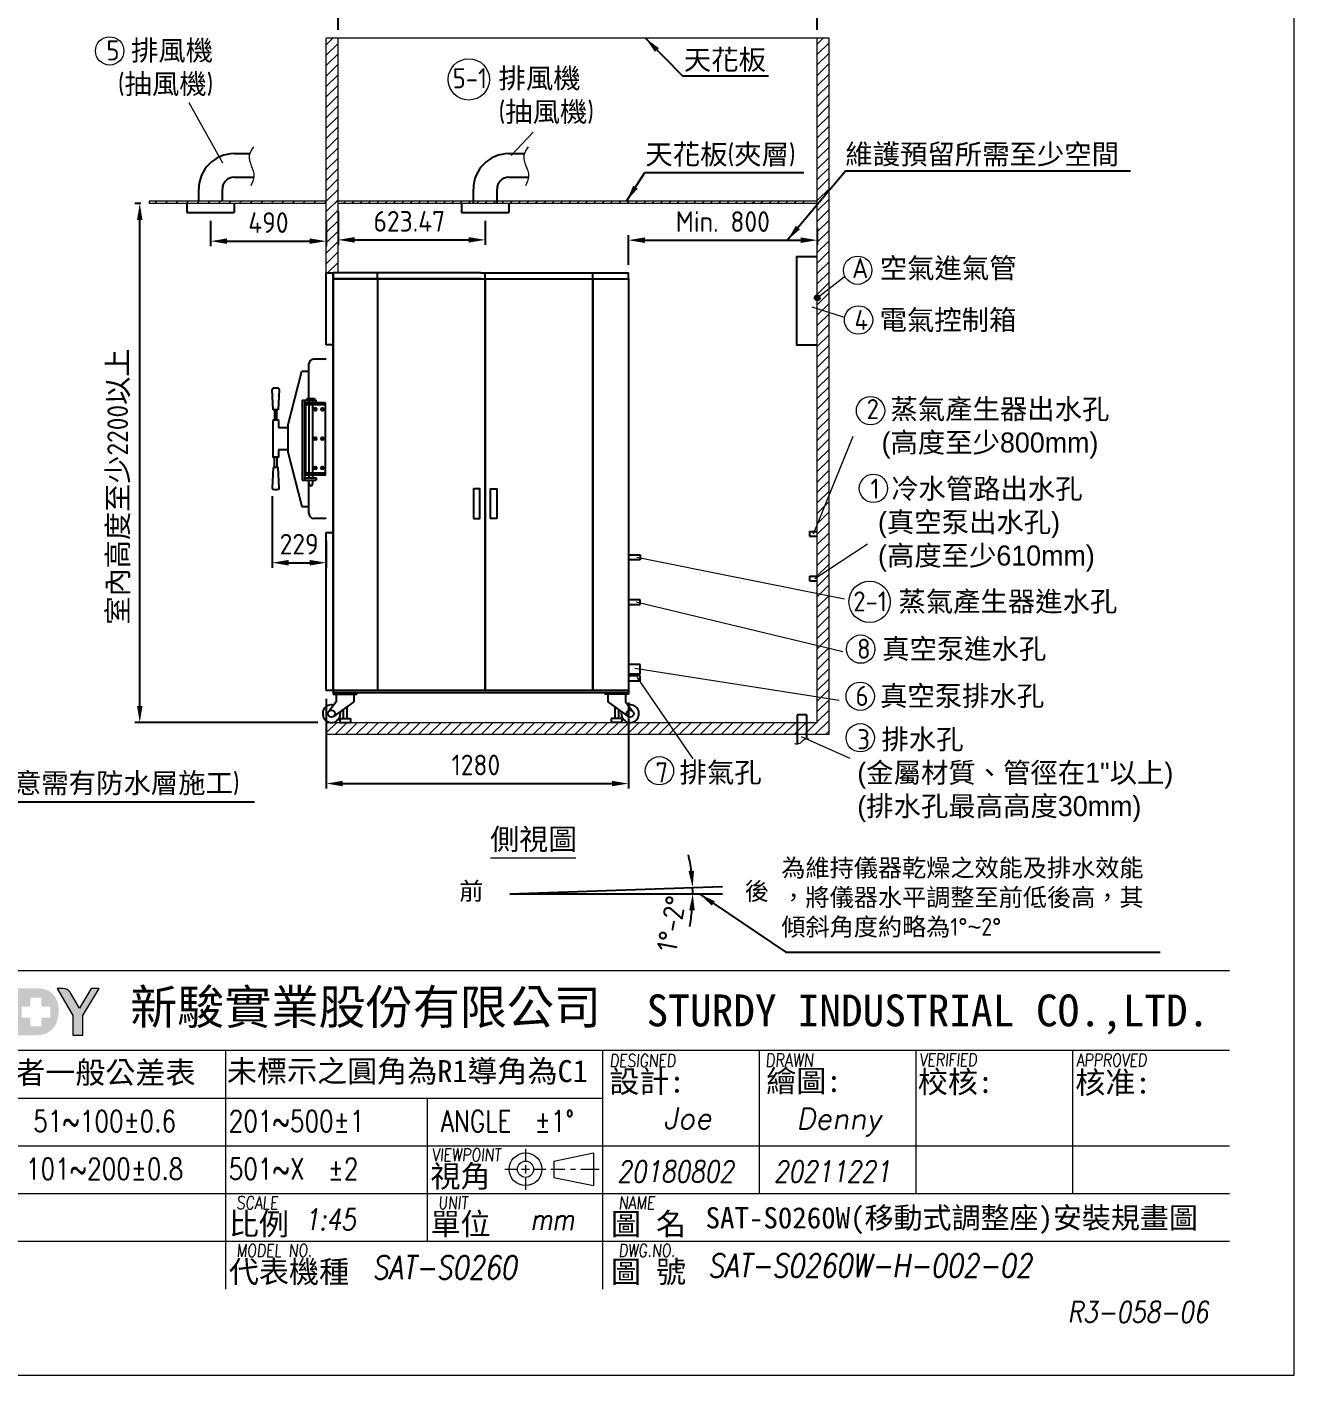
# Model space of a CAD drawing. Header units: millimetres. Extents: x -215875 to 13185, y -2277 to 9270.
# Drawn here: x 7818 to 13185, y 0 to 5713 of the extents above; entities that cross this region are included whole.
import ezdxf

# ---------------------------------------------------------------- set-up
doc = ezdxf.new("R2010")
doc.units = ezdxf.units.MM
doc.header["$MEASUREMENT"] = 0
doc.linetypes.add('HIDDEN', pattern=[9.525, 6.35, -3.175])
doc.layers.get('0').update_dxf_attribs({"lineweight": 25})
for name, color, linetype, lineweight in [('D', 3, 'Continuous', 13), ('F', 7, 'Continuous', 15), ('H', 2, 'HIDDEN', 15), ('S', 4, 'Continuous', 15), ('T', 4, 'Continuous', 15)]:
    doc.layers.add(name, color=color, linetype=linetype, lineweight=lineweight)
doc.styles.get("Standard").update_dxf_attribs({"font": 'KAIU.TTF'})
doc.styles.add('STU25', font='isocp2.shx')
doc.styles.add('Text', font='romans.shx', dxfattribs={"width": 0.8, "oblique": 10})
doc.dimstyles.new('STU25', dxfattribs={"dimscale": 35, "dimtxt": 2.5, "dimasz": 2, "dimexe": 0.6, "dimexo": 1, "dimgap": 1, "dimtad": 1, "dimdsep": 46, "dimtxsty": 'STU25', "dimcen": 2, "dimazin": 2, "dimtfac": 1, "dimtmove": 0, "dimatfit": 3, "dimfxl": 0, "dimtolj": 1, "dimtzin": 0, "dimarcsym": 0})
doc.dimstyles.new('STU25$7', dxfattribs={"dimscale": 35, "dimtxt": 2.5, "dimasz": 2, "dimexe": 1.25, "dimexo": 0.625, "dimgap": 1, "dimtad": 0, "dimdec": 4, "dimdsep": 46, "dimtxsty": 'STU25', "dimcen": 2.5, "dimazin": 2, "dimtfac": 1, "dimtdec": 4, "dimtmove": 0, "dimatfit": 3, "dimfxl": 0, "dimtolj": 1, "dimtzin": 0, "dimarcsym": 0})
pattern_1 = [(45, (201783.01, 3130.027), (-22.097087, 22.097087), [])]

# ---------------------------------------------------------------- blocks, each defined once
blk = doc.blocks.new('*D1')
at = {"layer": 'D', "color": 0, "lineweight": -2}
for start, end in [(7.1806, 12.3613), (0, 2), (349.6387, 354.8194)]:
    blk.add_arc((9863.4, 2039.6), 774.4, start, end, dxfattribs=at)
at = {"layer": 'D', "color": 0}
for points in [[(10620.2, 2135.5), (10643.4, 2137.4), (10637.4, 2066.7)], [(10646.3, 1969.2), (10623, 1970.2), (10637.9, 2039.6)]]:
    blk.add_solid(points, dxfattribs=at)
at = {"layer": 'Defpoints', "color": 0}
for p in [(10637.6, 2057.7), (10763.9, 2071.1), (9863.4, 2039.6), (9863.4, 2039.6), (10764.4, 2039.6)]:
    blk.add_point(p, dxfattribs=at)
at = {"layer": 'D', "color": 0, "insert": (10547.5, 1913.2), "char_height": 87.5, "attachment_point": 5, "rotation": 79.526, "style": 'STU25'}
blk.add_mtext('1%%D-2%%D', dxfattribs=at)
blk = doc.blocks.new('*D2')
at = {"layer": 'D', "color": 0, "lineweight": -2}
for p, q in [((9135.2, 4930.7), (9135.2, 4790.1)), ((9758.7, 4891.6), (9758.7, 4790.1)), ((9205.2, 4811.1), (9688.7, 4811.1))]:
    blk.add_line(p, q, dxfattribs=at)
at = {"layer": 'D', "color": 0}
for points in [[(9205.2, 4822.7), (9205.2, 4799.4), (9135.2, 4811.1)], [(9688.7, 4799.4), (9688.7, 4822.7), (9758.7, 4811.1)]]:
    blk.add_solid(points, dxfattribs=at)
at = {"layer": 'Defpoints', "color": 0}
for p in [(9135.2, 4965.7), (9758.7, 4926.6), (9758.7, 4811.1)]:
    blk.add_point(p, dxfattribs=at)
at = {"layer": 'D', "color": 0, "insert": (9437.2, 4889.8), "char_height": 87.5, "attachment_point": 5, "style": 'STU25'}
blk.add_mtext('\\A1;623.47', dxfattribs=at)
blk = doc.blocks.new('*D4')
at = {"layer": 'D', "color": 0, "lineweight": -2}
for p, q in [((8300.2, 4965.7), (8274.3, 4965.7)), ((8295.3, 2835.7), (8295.3, 4895.7)), ((9050.2, 2765.7), (8274.3, 2765.7))]:
    blk.add_line(p, q, dxfattribs=at)
at = {"layer": 'D', "color": 0}
for points in [[(8307, 4895.7), (8283.7, 4895.7), (8295.3, 4965.7)], [(8283.7, 2835.7), (8307, 2835.7), (8295.3, 2765.7)]]:
    blk.add_solid(points, dxfattribs=at)
at = {"layer": 'Defpoints', "color": 0}
for p in [(8295.3, 4965.7), (8335.2, 4965.7), (9085.2, 2765.7)]:
    blk.add_point(p, dxfattribs=at)
at = {"layer": 'D', "color": 0, "insert": (8206.9, 3765.7), "char_height": 87.5, "attachment_point": 5, "rotation": 90, "style": 'STU25'}
blk.add_mtext('\\A1;{\\f標楷體|b0|i0|c136|p65;室內高度至少}2200{\\f標楷體|b0|i0|c136|p65;以上}', dxfattribs=at)
blk = doc.blocks.new('*D7')
at = {"layer": 'D', "color": 0, "lineweight": -2}
for p, q in [((11165.2, 4862.1), (11165.2, 4788.8)), ((10365.2, 4705.7), (10365.2, 4830.8)), ((10435.2, 4809.8), (11095.2, 4809.8))]:
    blk.add_line(p, q, dxfattribs=at)
at = {"layer": 'D', "color": 0}
for points in [[(10435.2, 4821.5), (10435.2, 4798.2), (10365.2, 4809.8)], [(11095.2, 4798.2), (11095.2, 4821.5), (11165.2, 4809.8)]]:
    blk.add_solid(points, dxfattribs=at)
at = {"layer": 'Defpoints', "color": 0}
for p in [(11165.2, 4897.1), (11165.2, 4809.8), (10365.2, 4670.7)]:
    blk.add_point(p, dxfattribs=at)
at = {"layer": 'D', "color": 0, "insert": (10765.2, 4888.6), "char_height": 87.5, "attachment_point": 5, "style": 'STU25'}
blk.add_mtext('\\A1;{\\Fisocp2.shx;Min. 800}', dxfattribs=at)
blk = doc.blocks.new('*D8')
at = {"layer": 'D', "color": 0, "lineweight": -2}
for p, q in [((9135.2, 5700.7), (9135.2, 5911.3)), ((9205.2, 5890.3), (11095.2, 5890.3)), ((11165.2, 5700.7), (11165.2, 5911.3))]:
    blk.add_line(p, q, dxfattribs=at)
at = {"layer": 'D', "color": 0}
for points in [[(9205.2, 5902), (9205.2, 5878.6), (9135.2, 5890.3)], [(11095.2, 5878.6), (11095.2, 5902), (11165.2, 5890.3)]]:
    blk.add_solid(points, dxfattribs=at)
at = {"layer": 'Defpoints', "color": 0}
for p in [(11165.2, 5890.3), (9135.2, 5665.7), (11165.2, 5665.7)]:
    blk.add_point(p, dxfattribs=at)
at = {"layer": 'D', "color": 0, "insert": (10240.7, 5980.4), "char_height": 87.5, "attachment_point": 5, "style": 'STU25'}
blk.add_mtext('\\A1;2030({\\f標楷體|b0|i0|c136|p65;滅菌區})', dxfattribs=at)
blk = doc.blocks.new('*D11')
at = {"layer": 'D', "color": 0, "lineweight": -2}
for p, q in [((9085.2, 2865.7), (9085.2, 2485.8)), ((10365.2, 2850.2), (10365.2, 2485.8)), ((9155.2, 2506.8), (10295.2, 2506.8))]:
    blk.add_line(p, q, dxfattribs=at)
at = {"layer": 'D', "color": 0}
for points in [[(9155.2, 2518.5), (9155.2, 2495.2), (9085.2, 2506.8)], [(10295.2, 2495.2), (10295.2, 2518.5), (10365.2, 2506.8)]]:
    blk.add_solid(points, dxfattribs=at)
at = {"layer": 'Defpoints', "color": 0}
for p in [(9085.2, 2900.7), (10365.2, 2885.2), (10365.2, 2506.8)]:
    blk.add_point(p, dxfattribs=at)
at = {"layer": 'D', "color": 0, "insert": (9719.1, 2585.6), "char_height": 87.5, "attachment_point": 5, "style": 'STU25'}
blk.add_mtext('\\A1;1280', dxfattribs=at)
blk = doc.blocks.new('*D14')
at = {"layer": 'D', "color": 0, "lineweight": -2}
for p, q in [((8595.2, 4891.6), (8595.2, 4784.6)), ((9085.2, 4891.6), (9085.2, 4784.6)), ((8665.2, 4805.6), (9015.2, 4805.6))]:
    blk.add_line(p, q, dxfattribs=at)
at = {"layer": 'D', "color": 0}
for points in [[(8665.2, 4817.3), (8665.2, 4794), (8595.2, 4805.6)], [(9015.2, 4794), (9015.2, 4817.3), (9085.2, 4805.6)]]:
    blk.add_solid(points, dxfattribs=at)
at = {"layer": 'Defpoints', "color": 0}
for p in [(8595.2, 4926.6), (9085.2, 4926.6), (9085.2, 4805.6)]:
    blk.add_point(p, dxfattribs=at)
at = {"layer": 'D', "color": 0, "insert": (8840.2, 4884.4), "char_height": 87.5, "attachment_point": 5, "style": 'STU25'}
blk.add_mtext('\\A1;490', dxfattribs=at)
blk = doc.blocks.new('新駿LOGO')
at = {"layer": 'F'}
h = blk.add_hatch(color=256, dxfattribs=at)
edge = h.paths.add_edge_path()
edge.add_spline(control_points=[(-514.87, -439.2), (-514.87, -439.2), (-514.87, -443.62), (-514.87, -443.62)], knot_values=[0, 0, 0, 0, 1, 1, 1, 1], degree=3, periodic=0)
edge.add_spline(control_points=[(-514.87, -443.62), (-514.87, -443.62), (-513.05, -443.62), (-513.05, -443.62)], knot_values=[8, 8, 8, 8, 9, 9, 9, 9], degree=3, periodic=0)
edge.add_spline(control_points=[(-513.05, -443.62), (-512.51, -443.62), (-512.09, -443.52), (-511.79, -443.32)], knot_values=[7, 7, 7, 7, 8, 8, 8, 8], degree=3, periodic=0)
edge.add_spline(control_points=[(-511.79, -443.32), (-511.48, -443.12), (-511.25, -442.85), (-511.09, -442.5)], knot_values=[6, 6, 6, 6, 7, 7, 7, 7], degree=3, periodic=0)
edge.add_spline(control_points=[(-511.09, -442.5), (-510.93, -442.15), (-510.85, -441.76), (-510.85, -441.32)], knot_values=[5, 5, 5, 5, 6, 6, 6, 6], degree=3, periodic=0)
edge.add_spline(control_points=[(-510.85, -441.32), (-510.85, -440.87), (-510.93, -440.49), (-511.1, -440.17)], knot_values=[4, 4, 4, 4, 5, 5, 5, 5], degree=3, periodic=0)
edge.add_spline(control_points=[(-511.1, -440.17), (-511.27, -439.85), (-511.49, -439.61), (-511.78, -439.45)], knot_values=[3, 3, 3, 3, 4, 4, 4, 4], degree=3, periodic=0)
edge.add_spline(control_points=[(-511.78, -439.45), (-512.06, -439.29), (-512.46, -439.2), (-512.97, -439.2)], knot_values=[2, 2, 2, 2, 3, 3, 3, 3], degree=3, periodic=0)
edge.add_spline(control_points=[(-512.97, -439.2), (-512.97, -439.2), (-514.87, -439.2), (-514.87, -439.2)], knot_values=[1, 1, 1, 1, 2, 2, 2, 2], degree=3, periodic=0)
h.paths.add_polyline_path([(-514.34, -441.95), (-513.51, -441.95), (-513.51, -442.77), (-512.48, -442.77), (-512.48, -441.95), (-511.64, -441.95), (-511.64, -440.92), (-512.48, -440.92), (-512.48, -440.07), (-513.51, -440.07), (-513.51, -440.92), (-514.34, -440.92)], flags=16)
h = blk.add_hatch(color=256, dxfattribs=at)
edge = h.paths.add_edge_path()
edge.add_spline(control_points=[(-509.51, -443.62), (-509.51, -443.62), (-509.51, -441.77), (-509.51, -441.77), (-509.51, -441.77), (-511, -439.2), (-511, -439.2), (-511, -439.2), (-510.64, -439.2), (-510.64, -439.2), (-510.64, -439.2), (-510.3, -439.19), (-510.04, -439.32), (-509.79, -439.45), (-509.71, -439.68), (-509.71, -439.68), (-509.71, -439.68), (-508.9, -441.07), (-508.9, -441.07), (-508.9, -441.07), (-507.78, -439.2), (-507.78, -439.2), (-507.78, -439.2), (-507.05, -439.2), (-507.05, -439.2), (-507.05, -439.2), (-508.59, -441.77), (-508.59, -441.77), (-508.59, -441.77), (-508.59, -443.62), (-508.59, -443.62), (-508.59, -443.62), (-509.51, -443.62), (-509.51, -443.62)], knot_values=[0, 0, 0, 0, 1, 1, 1, 2, 2, 2, 3, 3, 3, 4, 4, 4, 5, 5, 5, 6, 6, 6, 7, 7, 7, 8, 8, 8, 9, 9, 9, 10, 10, 10, 11, 11, 11, 11], degree=3, periodic=0)
at = {"layer": 'F', "lineweight": 0}
blk.add_open_spline([(-509.51, -443.62), (-509.51, -443.62), (-509.51, -441.77), (-509.51, -441.77), (-509.51, -441.77), (-511, -439.2), (-511, -439.2), (-511, -439.2), (-510.64, -439.2), (-510.64, -439.2), (-510.64, -439.2), (-510.3, -439.19), (-510.04, -439.32), (-509.79, -439.45), (-509.71, -439.68), (-509.71, -439.68), (-509.71, -439.68), (-508.9, -441.07), (-508.9, -441.07), (-508.9, -441.07), (-507.78, -439.2), (-507.78, -439.2), (-507.78, -439.2), (-507.05, -439.2), (-507.05, -439.2), (-507.05, -439.2), (-508.59, -441.77), (-508.59, -441.77), (-508.59, -441.77), (-508.59, -443.62), (-508.59, -443.62), (-508.59, -443.62), (-509.51, -443.62), (-509.51, -443.62)], degree=3, knots=[0, 0, 0, 0, 1, 1, 1, 2, 2, 2, 3, 3, 3, 4, 4, 4, 5, 5, 5, 6, 6, 6, 7, 7, 7, 8, 8, 8, 9, 9, 9, 10, 10, 10, 11, 11, 11, 11], dxfattribs=at)
at = {"attachment_point": 1, "style": 'STU25'}
for s, insert, char_height in [('{\\f標楷體|b0|i0|c136|p65;新駿實業股份有限公司}', (-504.12, -439.33), 3.25), ('{\\f標楷體|b0|i0|c136|p65;STURDY\\H0.9667x; \\H1.034x;INDUSTRIAL CO.,LTD.}', (-455.51, -439.78), 3)]:
    blk.add_mtext(s, dxfattribs=dict(at, insert=insert, char_height=char_height))
blk = doc.blocks.new('*D27')
at = {"layer": 'D', "color": 0, "lineweight": -2}
for p, q in [((8856.2, 3724.2), (8856.2, 3421.8)), ((9085.2, 3535.7), (9085.2, 3421.8)), ((8926.2, 3442.8), (9015.2, 3442.8))]:
    blk.add_line(p, q, dxfattribs=at)
at = {"layer": 'D', "color": 0}
for points in [[(8926.2, 3454.5), (8926.2, 3431.1), (8856.2, 3442.8)], [(9015.2, 3431.1), (9015.2, 3454.5), (9085.2, 3442.8)]]:
    blk.add_solid(points, dxfattribs=at)
at = {"layer": 'Defpoints', "color": 0}
for p in [(8856.2, 3759.2), (9085.2, 3570.7), (9085.2, 3442.8)]:
    blk.add_point(p, dxfattribs=at)
at = {"layer": 'D', "color": 0, "insert": (8970.7, 3521.5), "char_height": 87.5, "attachment_point": 5, "style": 'STU25'}
blk.add_mtext('\\A1;229', dxfattribs=at)

msp = doc.modelspace()

# ---------------------------------------------------------------- hatches: boundary and pattern name
msp.add_hatch(color=256).paths.add_polyline_path([(11154.478, 4565.699, 1), (11176, 4565.699, 1)])
at = {"layer": 'H'}
h = msp.add_hatch(dxfattribs=at)
h.set_pattern_fill('ANSI31', color=256, scale=250, style=0)
h.set_pattern_definition(pattern_1)
h.paths.add_polyline_path([(9135.239, 4670.699), (9135.239, 5665.699), (9085.239, 5665.699), (9085.239, 4670.699), (9115.239, 4670.699)])
h = msp.add_hatch(dxfattribs=at)
h.set_pattern_fill('ANSI31', color=256, scale=250, style=0)
h.set_pattern_definition(pattern_1)
h.paths.add_polyline_path([(11215.239, 2715.699), (11215.239, 5665.699), (11165.239, 5665.699), (11165.239, 2765.699), (9085.239, 2765.699), (9085.239, 2715.699)])
h = msp.add_hatch(dxfattribs=at)
h.set_pattern_fill('ANSI31', color=256, scale=10, style=0)
h.set_pattern_definition([(45, (223461.368, 23581.63), (-22.4506403, 22.4506403), [])])
h.paths.add_polyline_path([(9084.509, 4975.699), (8334.509, 4975.699), (8334.509, 4965.699), (9084.509, 4965.699)])
h = msp.add_hatch(dxfattribs=at)
h.set_pattern_fill('ANSI31', color=256, scale=200, style=0)
h.set_pattern_definition([(45, (223592.35, 23285.55), (-17.6776695, 17.6776695), [])])
h.paths.add_polyline_path([(11132.707, 4975.699), (9102.707, 4975.699), (9102.707, 4965.699), (11132.707, 4965.699)])

# ---------------------------------------------------------------- linework, layer by layer
for p, q in [((8695.239, 5176.447), (8761.159, 5176.447)), ((9858.707, 5176.447), (9924.627, 5176.447)), ((8695.239, 5076.447), (8778.533, 5076.447)), ((9858.707, 5076.447), (9942.001, 5076.447)), ((8545.239, 4975.699), (8545.239, 5026.447)), ((8645.239, 4975.699), (8645.239, 5026.447)), ((9708.707, 4965.699), (9708.707, 5026.447)), ((9808.707, 4965.699), (9808.707, 5026.447)), ((8495.239, 4965.699), (8495.239, 4926.556)), ((8495.239, 4926.556), (8695.239, 4926.556)), ((8695.239, 4965.699), (8695.239, 4926.556)), ((9658.707, 4965.699), (9658.707, 4926.556)), ((9658.707, 4926.556), (9858.707, 4926.556)), ((9858.707, 4965.699), (9858.707, 4926.556)), ((9085.239, 4365.699), (9085.239, 4670.699)), ((9085.239, 4670.699), (9115.239, 4670.699)), ((9115.239, 4670.699), (9115.239, 4365.699)), ((9283.739, 4670.699), (9115.239, 4670.699)), ((9115.239, 4645.699), (9115.239, 4670.699)), ((9115.239, 4645.699), (9115.239, 2890.699)), ((9115.239, 2900.699), (9115.239, 4645.699)), ((9115.239, 2900.699), (9115.239, 4645.699)), ((9115.239, 4645.699), (9302.239, 4645.699)), ((9283.739, 4645.699), (9115.239, 4645.699)), ((9302.239, 4645.699), (9302.239, 2900.699)), ((9302.816, 4645.699), (9302.816, 4670.699)), ((9303.239, 2900.699), (9303.239, 4645.699)), ((9303.239, 4645.699), (9758.239, 4645.699)), ((9303.788, 4645.699), (9739.739, 4645.699)), ((9740.739, 4645.699), (10195.739, 4645.699)), ((9758.239, 4645.699), (9758.239, 2900.699)), ((9759.239, 2900.699), (9759.239, 4645.699)), ((9759.239, 4645.699), (10214.239, 4645.699)), ((10196.739, 4670.699), (10365.239, 4670.699)), ((10196.739, 4645.699), (10365.239, 4645.699)), ((10214.239, 4645.699), (10214.239, 2900.699)), ((10214.714, 4645.699), (10214.714, 4670.699)), ((10214.714, 4645.699), (10214.714, 4670.699)), ((10215.239, 2900.699), (10215.239, 4645.699)), ((10215.239, 4645.699), (10365.239, 4645.699)), ((10365.239, 4645.699), (10365.239, 4670.699)), ((10365.239, 4645.699), (10365.239, 2890.699)), ((10365.239, 4645.699), (10365.239, 2900.699)), ((9115.239, 4365.699), (9085.239, 4365.699)), ((9012.239, 4139.199), (9012.239, 4285.699)), ((9076.239, 4305.699), (9032.239, 4305.699)), ((8923.039, 4023.199), (8982.076, 4254.899)), ((8982.076, 4254.899), (9012.239, 4254.899)), ((8860.739, 4090.187), (8856.239, 4177.187)), ((8886.239, 4177.187), (8881.739, 4090.187)), ((8983.239, 4132.199), (8983.239, 3792.199)), ((8983.239, 4132.199), (9042.739, 4132.199)), ((8993.239, 4132.199), (8993.239, 3792.199)), ((8993.239, 4122.199), (9042.739, 4122.199)), ((8993.239, 4122.199), (8993.239, 4122.199)), ((9005.239, 4138.699), (9005.739, 4139.199)), ((9005.239, 4132.699), (9005.239, 4138.699)), ((9005.739, 4132.199), (9005.239, 4132.699)), ((9005.739, 4139.199), (9034.739, 4139.199)), ((9034.739, 4132.199), (9005.739, 4132.199)), ((9012.239, 4132.199), (9012.239, 3824.199)), ((9028.239, 3824.199), (9028.239, 4132.199)), ((9028.239, 3824.199), (9028.239, 4122.199)), ((9034.739, 4139.199), (9035.239, 4138.699)), ((9035.239, 4132.699), (9034.739, 4132.199)), ((9035.239, 4138.699), (9035.239, 4132.699)), ((9042.739, 4122.199), (9042.739, 4132.199)), ((9080.239, 4122.199), (9080.239, 3814.199)), ((8881.739, 4090.187), (8860.739, 4090.187)), ((8866.489, 4090.187), (8866.489, 4046.949)), ((8875.989, 4046.949), (8875.989, 4090.187)), ((8997.739, 4112.199), (8997.739, 3824.199)), ((9040.739, 4097.199), (9037.739, 4097.199)), ((9040.739, 4087.199), (9037.739, 4087.199)), ((9070.739, 4097.199), (9067.739, 4097.199)), ((9070.739, 4087.199), (9067.739, 4087.199)), ((8859.739, 4045.949), (8859.739, 3890.449)), ((8881.739, 4046.949), (8860.739, 4046.949)), ((8882.739, 4045.949), (8882.739, 4015.699)), ((8882.739, 4015.699), (8923.039, 4015.699)), ((8923.039, 4023.199), (8923.039, 3913.199)), ((9040.739, 3973.199), (9037.739, 3973.199)), ((9040.739, 3963.199), (9037.739, 3963.199)), ((9070.739, 3973.199), (9067.739, 3973.199)), ((9070.739, 3963.199), (9067.739, 3963.199)), ((8881.739, 3889.449), (8860.739, 3889.449)), ((8866.489, 3846.212), (8866.489, 3889.449)), ((8875.989, 3889.449), (8875.989, 3846.212)), ((8923.039, 3920.699), (8882.739, 3920.699)), ((8882.739, 3920.699), (8882.739, 3890.449)), ((8923.039, 3913.199), (8982.076, 3681.499)), ((8860.739, 3846.212), (8856.239, 3759.212)), ((8881.739, 3846.212), (8860.739, 3846.212)), ((8886.239, 3759.212), (8881.739, 3846.212)), ((9040.739, 3849.199), (9037.739, 3849.199)), ((9040.739, 3839.199), (9037.739, 3839.199)), ((9070.739, 3849.199), (9067.739, 3849.199)), ((9070.739, 3839.199), (9067.739, 3839.199)), ((8983.239, 3792.199), (9042.739, 3792.199)), ((8993.239, 3802.199), (9042.739, 3802.199)), ((8993.239, 3802.199), (8993.239, 3802.199)), ((8993.239, 3802.199), (8993.239, 3802.199)), ((9012.239, 3814.199), (9012.239, 3802.199)), ((9012.239, 3650.699), (9012.239, 3792.199)), ((9012.239, 3780.199), (9014.239, 3770.199)), ((9026.239, 3770.199), (9028.239, 3780.199)), ((9028.239, 3802.199), (9028.239, 3814.199)), ((9080.239, 3814.199), (9028.239, 3814.199)), ((9028.239, 3780.199), (9028.239, 3792.199)), ((9042.739, 3802.199), (9042.739, 3792.199)), ((9014.239, 3770.199), (9026.239, 3770.199)), ((8982.076, 3681.499), (9012.239, 3681.499)), ((9076.239, 3630.699), (9032.239, 3630.699)), ((9085.239, 3570.699), (9115.239, 3570.699)), ((9085.239, 2900.699), (9085.239, 3570.699)), ((9115.239, 3570.699), (9115.239, 2900.699)), ((11132.864, 3575.699), (11165.239, 3575.699)), ((11132.864, 3575.699), (11132.864, 3555.699)), ((11132.864, 3555.699), (11165.239, 3555.699)), ((10365.239, 3475.699), (10415.239, 3475.699)), ((10415.239, 3455.699), (10365.239, 3455.699)), ((10415.239, 3475.699), (10415.239, 3455.699)), ((11132.864, 3385.699), (11165.239, 3385.699)), ((11132.864, 3385.699), (11132.864, 3365.699)), ((11132.864, 3365.699), (11165.239, 3365.699)), ((10415.239, 3285.699), (10365.239, 3285.699)), ((10365.239, 3265.699), (10415.239, 3265.699)), ((10415.239, 3265.699), (10415.239, 3285.699)), ((10415.239, 3010.924), (10365.239, 3010.924)), ((10415.239, 2970.924), (10415.239, 3010.924)), ((10415.239, 2970.924), (10365.239, 2970.924)), ((10415.239, 2962.699), (10365.239, 2962.699)), ((10365.239, 2942.699), (10415.239, 2942.699)), ((10415.239, 2942.699), (10415.239, 2962.699)), ((9115.239, 2900.699), (9085.239, 2900.699)), ((9302.239, 2900.699), (9115.239, 2900.699)), ((9302.239, 2900.699), (9115.239, 2900.699)), ((10365.239, 2890.699), (9115.239, 2890.699)), ((9115.239, 2890.699), (9215.239, 2890.699)), ((9115.239, 2890.699), (9115.239, 2885.199)), ((9115.239, 2885.199), (9215.239, 2885.199)), ((9127.739, 2885.199), (9127.739, 2853.199)), ((9202.739, 2885.199), (9202.739, 2853.199)), ((9215.239, 2890.699), (9215.239, 2885.199)), ((9758.239, 2900.699), (9303.239, 2900.699)), ((10214.239, 2900.699), (9759.239, 2900.699)), ((10365.239, 2900.699), (10215.239, 2900.699)), ((10365.239, 2890.699), (10265.239, 2890.699)), ((10265.239, 2890.699), (10265.239, 2885.199)), ((10365.239, 2885.199), (10265.239, 2885.199)), ((10277.739, 2885.199), (10277.739, 2853.199)), ((10352.739, 2885.199), (10352.739, 2853.199)), ((10365.239, 2890.699), (10365.239, 2885.199)), ((9127.739, 2853.199), (9095.915, 2812.429)), ((9202.739, 2853.199), (9116.511, 2791.032)), ((9157.739, 2820.756), (9157.739, 2782.699)), ((9172.739, 2831.57), (9172.739, 2782.699)), ((10277.739, 2853.199), (10363.967, 2791.032)), ((10307.739, 2831.57), (10307.739, 2782.699)), ((10322.739, 2820.756), (10322.739, 2782.699)), ((10352.739, 2853.199), (10384.563, 2812.429)), ((9142.739, 2782.699), (9142.739, 2765.699)), ((9142.739, 2782.699), (9187.739, 2782.699)), ((9142.739, 2765.699), (9187.739, 2765.699)), ((9187.739, 2782.699), (9187.739, 2765.699)), ((10337.739, 2782.699), (10292.739, 2782.699)), ((10292.739, 2782.699), (10292.739, 2765.699)), ((10337.739, 2765.699), (10292.739, 2765.699)), ((10337.739, 2782.699), (10337.739, 2765.699)), ((11120.239, 2798.074), (11080.239, 2798.074)), ((11080.239, 2798.074), (11080.239, 2674.817)), ((11120.239, 2798.074), (11120.239, 2696.65)), ((9863.421, 2039.633), (10763.872, 2071.078)), ((9863.421, 2039.633), (10764.421, 2039.633))]:
    msp.add_line(p, q)
at = {"color": 0}
for p, q in [((9740.239, 4670.699), (9283.739, 4670.699)), ((9740.239, 4645.699), (9283.739, 4645.699)), ((9302.816, 4645.699), (9302.816, 4670.699)), ((9740.239, 4670.699), (10196.739, 4670.699)), ((9740.239, 4645.699), (10196.739, 4645.699)), ((9758.707, 4645.699), (9758.707, 4670.699)), ((9758.707, 4645.699), (9758.707, 4670.699))]:
    msp.add_line(p, q, dxfattribs=at)
msp.add_lwpolyline([(11165.239, 4739.569), (11077.653, 4739.569), (11077.653, 4365.699), (11165.239, 4365.699)])
for points in [[(9080.239, 4122.199), (9080.239, 4112.199), (8997.739, 4112.199), (8997.739, 4122.199)], [(9080.239, 3824.199), (9080.239, 3814.199), (8997.739, 3814.199), (8997.739, 3824.199)], [(9709.239, 3630.699), (9736.239, 3630.699), (9736.239, 3755.699), (9709.239, 3755.699)], [(9808.239, 3630.699), (9781.239, 3630.699), (9781.239, 3755.699), (9808.239, 3755.699)]]:
    msp.add_lwpolyline(points, close=True)
for centre, radius in [((11165.239, 4565.699), 10.761), ((9107.739, 2803.199), 15), ((10372.739, 2803.199), 15)]:
    msp.add_circle(centre, radius)
for centre, radius, start, end in [((8695.239, 5026.447), 150, 90, 180), ((9858.707, 5026.447), 150, 90, 180), ((8695.239, 5026.447), 50, 90, 180), ((9858.707, 5026.447), 50, 90, 180), ((9032.239, 4285.699), 20, 90, 180), ((9076.239, 4285.699), 20, 63.256316, 90), ((8861.246, 4177.187), 5.007, 101.352885, 180), ((8871.239, 4127.414), 55.773, 78.647115, 101.352885), ((8881.232, 4177.187), 5.007, 354.078128, 78.647115), ((9037.739, 4092.199), 5, 90, 270), ((9040.739, 4092.199), 5, 270, 90), ((9067.739, 4092.199), 5, 90, 270), ((9070.739, 4092.199), 5, 270, 90), ((8860.739, 4045.949), 1, 90, 180), ((8881.739, 4045.949), 1, 0, 90), ((9037.739, 3968.199), 5, 90, 270), ((9040.739, 3968.199), 5, 270, 90), ((9067.739, 3968.199), 5, 90, 270), ((9070.739, 3968.199), 5, 270, 90), ((8860.739, 3890.449), 1, 180, 270), ((8881.739, 3890.449), 1, 270, 0), ((9037.739, 3844.199), 5, 90, 270), ((9040.739, 3844.199), 5, 270, 90), ((9067.739, 3844.199), 5, 90, 270), ((9070.739, 3844.199), 5, 270, 90), ((8861.246, 3759.212), 5.007, 180, 258.647115), ((8871.239, 3808.984), 55.773, 258.647115, 281.352885), ((8881.232, 3759.212), 5.007, 281.352885, 5.921872), ((9032.239, 3650.699), 20, 180, 270), ((9076.239, 3650.699), 20, 270, 296.743684), ((9107.739, 2803.199), 37.5, 75.603503, 12.212234), ((10372.739, 2803.199), 37.5, 167.787766, 104.396497)]:
    msp.add_arc(centre, radius, start, end)
at = {"layer": 'D'}
for p, q in [((8647.95, 5135.864), (8505.114, 5391.708)), ((9869.058, 5168.496), (9962.127, 5268.059)), ((11165.239, 4565.699), (11279.318, 4654.033)), ((11142.806, 4527.677), (11274.519, 4484.356)), ((11149.66, 3565.699), (11318.113, 3979.579)), ((11154.385, 3375.699), (11377.554, 3522.985)), ((10401.258, 3465.699), (11280.191, 3289.716)), ((10398.846, 3276.901), (11273.555, 3066.819)), ((10392.666, 2996.354), (11257.601, 2859.561)), ((10400.722, 2957.311), (10638.146, 2611.845)), ((11096.708, 2706.87), (11303.448, 2614.854)), ((9780.892, 2191.858), (10141.948, 2191.858))]:
    msp.add_line(p, q, dxfattribs=at)
for centre, radius in [((8167.955, 5611.954), 60), ((9689.246, 5491.145), 87.5), ((11336.676, 4682.354), 60), ((11340.101, 4471.615), 60), ((11390.956, 4087.331), 60), ((11403.393, 3757.982), 60), ((11387.067, 3277.154), 87.5), ((11349.407, 3076.462), 60), ((11347.233, 2876.842), 60), ((11347.356, 2700.804), 60), ((10496.935, 2560.966), 60)]:
    msp.add_circle(centre, radius, dxfattribs=at)
for points in [[(8777.474, 5206.024), (8759.211, 5168.12), (8778.878, 5081.782), (8766.235, 5039.666)], [(9940.942, 5206.024), (9922.68, 5168.12), (9942.347, 5081.782), (9929.704, 5039.666)], [(11069.575, 2675.957), (11087.904, 2675.957), (11114.31, 2695.826), (11129.532, 2695.826)]]:
    msp.add_spline(points, degree=3, dxfattribs=at)
at = {"layer": 'F', "color": 7}
for p, q in [((7015.979, 1714.021), (12910.979, 1714.021)), ((7015.979, 1376.521), (12910.979, 1376.521)), ((8658.479, 1376.521), (8658.479, 364.021)), ((10919.729, 1376.521), (10919.729, 769.021)), ((11583.479, 1376.521), (11583.479, 769.021)), ((12247.229, 1376.521), (12247.229, 769.021)), ((7015.979, 1174.021), (10255.979, 1174.021)), ((9513.479, 1174.021), (9513.479, 566.521)), ((7015.979, 971.521), (12910.979, 971.521)), ((9670.979, 971.521), (12910.979, 971.521)), ((10255.979, 971.521), (12910.979, 971.521)), ((7015.979, 769.021), (12910.979, 769.021)), ((12910.979, 566.521), (7015.979, 566.521))]:
    msp.add_line(p, q, dxfattribs=at)
at = {"layer": 'F'}
msp.add_line((10255.979, 1376.521), (10255.979, 364.021), dxfattribs=at)
at = {"layer": 'F', "color": 0}
for p, q in [((9929.543, 959.212), (9929.543, 906.473)), ((10049.822, 906.473), (10217.404, 941.548)), ((10217.404, 941.548), (10217.404, 802.806)), ((9842.509, 872.177), (9895.248, 872.177)), ((9912.21, 872.177), (9946.877, 872.177)), ((9929.543, 889.511), (9929.543, 854.843)), ((9963.839, 872.177), (10015.444, 872.177)), ((10036.874, 872.177), (10096.266, 872.177)), ((10049.822, 906.473), (10049.822, 837.881)), ((10120.215, 872.177), (10141.289, 872.177)), ((10163.878, 872.177), (10241.202, 872.177)), ((9929.543, 837.881), (9929.543, 785.142)), ((10049.822, 837.881), (10217.404, 802.806))]:
    msp.add_line(p, q, dxfattribs=at)
at = {"layer": 'F', "color": 6}
msp.add_lwpolyline([(0, 9270), (0, 0), (13185, 0), (13185, 9270)], close=True, dxfattribs=at)
at = {"layer": 'F', "color": 0}
for radius in [69.371, 34.296]:
    msp.add_circle((9929.543, 872.177), radius, dxfattribs=at)
at = {"layer": 'H'}
msp.add_line((9085.239, 4670.699), (9135.239, 4670.699), dxfattribs=at)
at = {"layer": 'S'}
for p, q in [((11215.239, 5665.699), (9085.239, 5665.699)), ((9085.239, 4670.699), (9085.239, 5665.699)), ((9135.239, 4670.699), (9135.239, 5665.699)), ((11165.239, 2765.699), (11165.239, 5665.699)), ((11215.239, 2715.699), (11215.239, 5665.699)), ((8335.239, 4975.699), (8335.239, 4965.699)), ((9085.239, 4975.699), (8335.239, 4975.699)), ((9085.239, 4965.699), (9085.239, 4975.699)), ((11165.239, 4975.699), (9135.239, 4975.699)), ((11165.239, 4965.084), (11165.239, 4975.699)), ((9085.239, 4965.699), (8335.239, 4965.699)), ((11165.239, 4965.699), (9135.239, 4965.699)), ((9085.239, 2765.699), (11165.239, 2765.699)), ((9085.239, 2765.699), (9085.239, 2715.699)), ((9085.239, 2715.699), (11215.239, 2715.699))]:
    msp.add_line(p, q, dxfattribs=at)

# ---------------------------------------------------------------- block references
at = {"xscale": 45, "yscale": 45, "zscale": 45}
msp.add_blockref('新駿LOGO', (30940.18, 21402.939), dxfattribs=at)

# ---------------------------------------------------------------- texts
at = {"layer": 'D', "color": 4}
msp.add_text('SAT-S0260W(移動式調整座)安裝規畫圖', height=90, dxfattribs=at).set_placement((10692.455, 621.49))
at = {"layer": 'D', "attachment_point": 1}
for s, insert, char_height in [('{\\Fisocp2.shx;\\C3;5 \\f標楷體|b0|i0|c136|p65;排風機\\P\\Fisocp2.shx; (\\f標楷體|b0|i0|c136|p65;抽風機\\Fisocp2.shx;)}', (8153.943, 5656.514), 85), ('{\\C3;天花板 }', (10600.047, 5617.082), 85), ('{\\Fisocp2.shx;\\C3;5-1 \\f標楷體|b0|i0|c136|p65;排風機\\P\\Fisocp2.shx;    (\\f標楷體|b0|i0|c136|p65;抽風機\\Fisocp2.shx;)}', (9620.728, 5538.6), 85), ('{\\C3;天花板\\Fisocp2.shx;(\\f標楷體|b0|i0|c136|p65;夾層\\Fisocp2.shx;)}', (10437.134, 5216.116), 85), ('{\\C3;維護預留所需至少空間}', (11284.27, 5216.719), 85), ('{\\Fisocp2.shx;\\C3;A \\f標楷體|b0|i0|c136|p65;空氣進氣管}', (11312.955, 4734.016), 85), ('{\\Fisocp2.shx;\\C3;4 \\f標楷體|b0|i0|c136|p65;電氣控制箱}', (11323.204, 4514.258), 85), ('{\\Fisocp3.shx;\\C3;2\\Fisocp2.shx;-1\\Fisocp3.shx; \\f標楷體|b0|i0|c136|p65;蒸氣產生器進水孔}', (11318.029, 3321.224), 85), ('{\\Fisocp2.shx;\\C3;8 \\f標楷體|b0|i0|c136|p65;真空泵進水孔}', (11333.712, 3120.584), 85), ('{\\Fisocp2.shx;\\C3;6 \\f標楷體|b0|i0|c136|p65;真空泵排水孔}', (11327.426, 2920.911), 85), ('{\\Fisocp2.shx;\\C3;7 \\f標楷體|b0|i0|c136|p65;排氣孔}', (10480.039, 2596.622), 85), ('{\\C3;地板\\Fisocp2.shx;(\\f標楷體|b0|i0|c136|p65;注意需有防水層施工\\Fisocp2.shx;)}', (7386.256, 2551.671), 85), ('{\\C11;側視圖}', (9779.866, 2316.24), 90), ('{\\C3;為維持儀器乾燥之效能及排水效能\\P，將儀器水平調整至前低後高，其\\P傾斜角度約略為\\Fisocp2.shx;1%%D\\f???|b0|i0|c0|p65;~\\Fisocp2.shx;2%%D}', (11013.189, 2187.208), 75)]:
    msp.add_mtext(s, dxfattribs=dict(at, insert=insert, char_height=char_height))
at = {"layer": 'D', "char_height": 85, "attachment_point": 1, "style": 'STU25'}
for s, insert in [('{2 \\f標楷體|b0|i0|c136|p65;蒸氣產生器出水孔\\P\\FARISOP2.SHX|c0;  (\\f標楷體|b0|i0|c136|p65;高度至少\\FARISOP2.SHX|c0;800mm)}', (11374.574, 4136.541)), ('{1 \\f標楷體|b0|i0|c136|p65;冷水管路出水孔\\P\\FARISOP2.SHX|c0; (\\f標楷體|b0|i0|c136|p65;真空泵出水孔\\FARISOP2.SHX|c0;)\\P (\\f標楷體|b0|i0|c136|p65;高度至少\\FARISOP2.SHX|c0;610mm)}', (11390.942, 3799.123)), ('{3 \\f標楷體|b0|i0|c136|p65;排水孔\\P\\FARISOP2.SHX|c0;(\\f標楷體|b0|i0|c136|p65;金屬材質、管徑在\\FARISOP2.SHX|c0;1"\\f標楷體|b0|i0|c136|p65;以上\\FARISOP2.SHX|c0;)\\P(\\f標楷體|b0|i0|c136|p65;排水孔最高高度\\FARISOP2.SHX|c0;30mm)}', (11334.905, 2737.197))]:
    msp.add_mtext(s, dxfattribs=dict(at, insert=insert))
at = {"layer": 'D', "char_height": 75, "width": 218.181, "attachment_point": 1}
for s, insert in [(' 前', (9597.85, 2088.759)), ('{\\Fisocp2.shx; }後', (10815.726, 2088.309))]:
    msp.add_mtext(s, dxfattribs=dict(at, insert=insert))
at = {"layer": 'F', "lineweight": -3}
for s, height, p in [('未標註者一般公差表', 93.4085, (7385.183, 1235.261)), ('未標示之圓角為R1導角為C1', 93.40847, (8664.31, 1241.309)), ('設計:', 93.4085, (10284.274, 1197.298)), ('繪圖:', 93.4085, (10949.237, 1199.862)), ('校核:', 93.4085, (11591.381, 1195.874)), ('核准:', 93.4085, (12258.537, 1193.373)), ('視角', 93.4085, (9526.751, 796.024)), ('比例', 93.4085, (8672.707, 593.524)), ('單位', 93.4085, (9526.751, 593.524)), ('圖 名', 93.4085, (10291.458, 593.524)), ('代表機種', 93.4085, (8672.707, 391.024)), ('圖 號', 93.4085, (10291.458, 391.024))]:
    msp.add_text(s, height=height, dxfattribs=at).set_placement(p)
at = {"layer": 'F', "color": 1, "lineweight": 15, "style": 'Text', "oblique": 5, "width": 0.8}
for s, height, p in [('DESIGNED', 54, (10285.55, 1305.54)), ('DRAWN', 56.0451, (10945.495, 1306.543)), ('VERIFIED', 54, (11597.433, 1309.051)), ('APPROVED', 54, (12262.51, 1307.802)), ('VIEWPOINT', 54, (9532.291, 905.859)), ('SCALE', 54, (8704.726, 703.359)), ('UNIT', 54, (9558.77, 703.359)), ('NAME', 54, (10323.477, 703.359)), ('MODEL NO.', 54, (8704.726, 500.859)), ('DWG.NO.', 54, (10323.477, 500.859))]:
    msp.add_text(s, height=height, dxfattribs=at).set_placement(p)
at = {"layer": 'F', "lineweight": 20, "style": 'Text', "width": 0.8}
for s, p in [('51~100±0.6', (7844.241, 1031.022)), ('201~500±1', (8672.351, 1031.022)), ('ANGLE  ±1%%D', (9570.421, 1031.022)), ('101~200±0.8', (7813.217, 828.522)), ('501~X  ±2', (8672.351, 828.522))]:
    msp.add_text(s, height=90, dxfattribs=at).set_placement(p)
at = {"layer": 'T', "lineweight": 20, "style": 'Text', "oblique": 10}
for s, p in [('Joe', (10513.285, 1043.408)), ('Denny', (11076.797, 1041.737))]:
    msp.add_text(s, height=90, dxfattribs=at).set_placement(p)
at = {"layer": 'T', "lineweight": 20, "style": 'Text', "oblique": 10, "width": 0.8}
for s, height, p in [('20180802', 90, (10317.738, 817.906)), ('20211221', 90, (10981.488, 817.906)), ('1:45', 90, (8993.52, 614.373)), ('mm', 90, (9950.136, 614.628)), ('SAT-S0260', 99, (9280.48, 406.77)), ('SAT-S0260W-H-002-02', 99, (10702.525, 414.18))]:
    msp.add_text(s, height=height, dxfattribs=at).set_placement(p)
at = {"layer": 'T', "linetype": 'Continuous', "lineweight": 20, "insert": (12225.83, 312.023), "char_height": 90, "attachment_point": 1, "style": 'Text'}
msp.add_mtext('R3-058-06', dxfattribs=at)

# ---------------------------------------------------------------- dimensions: what is measured, and where the dimension line sits
at = {"layer": 'D'}
for base, p1, p2, text, picture, middle in [((11165.239, 5890.3), (9135.239, 5665.699), (11165.239, 5665.699), '<>({\\f標楷體|b0|i0|c136|p65;滅菌區})', '*D8', (10240.676, 5890.3)), ((11165.239, 4809.826), (10365.239, 4670.699), (11165.239, 4897.064), '{\\Fisocp2.shx;Min. <>}', '*D7', (10765.239, 4809.826))]:
    dim = msp.add_linear_dim(base=base, p1=p1, p2=p2, text=text, dimstyle='STU25', dxfattribs=at)
    dim.commit()
    dim.dimension.update_dxf_attribs({"geometry": picture, "text_midpoint": middle, "dimtype": 160})
dim = msp.add_linear_dim(base=(8295.322, 4965.699), p1=(9085.239, 2765.699), p2=(8335.239, 4965.699), angle=90, text='{\\f標楷體|b0|i0|c136|p65;室內高度至少}<>{\\f標楷體|b0|i0|c136|p65;以上}', dimstyle='STU25', dxfattribs=at)
dim.commit()
dim.dimension.update_dxf_attribs({"geometry": '*D4', "text_midpoint": (8295.322, 3765.699), "dimtype": 160})
for base, p1, p2, picture, middle in [((9085.239, 4805.637), (8595.239, 4926.556), (9085.239, 4926.556), '*D14', (8840.239, 4805.637)), ((9758.707, 4811.059), (9135.239, 4965.699), (9758.707, 4926.556), '*D2', (9437.239, 4811.059)), ((10365.239, 2506.843), (9085.239, 2900.699), (10365.239, 2885.199), '*D11', (9719.089, 2506.843))]:
    dim = msp.add_linear_dim(base=base, p1=p1, p2=p2, dimstyle='STU25', dxfattribs=at)
    dim.commit()
    dim.dimension.update_dxf_attribs({"geometry": picture, "text_midpoint": middle, "dimtype": 160})
dim = msp.add_linear_dim(base=(9085.239, 3442.791), p1=(8856.239, 3759.212), p2=(9085.239, 3570.699), dimstyle='STU25', override={"dimlfac": 1}, dxfattribs=at)
dim.commit()
dim.dimension.update_dxf_attribs({"geometry": '*D27', "text_midpoint": (8970.739, 3442.791), "dimtype": 160})
dim = msp.add_angular_dim_2l(base=(10637.648, 2057.654), line1=((9863.421, 2039.633), (10764.421, 2039.633)), line2=((9863.421, 2039.633), (10763.872, 2071.078)), text='1%%D-2%%D', dimstyle='STU25', override={"dimtxsty": 'STU25'}, dxfattribs=at)
dim.commit()
dim.dimension.update_dxf_attribs({"geometry": '*D1', "text_midpoint": (10624.953, 1898.849), "dimtype": 162})

# ---------------------------------------------------------------- leaders
for points in [[(10437.361, 5665.699), (10593.826, 5506.687), (10958.294, 5506.687)], [(10357.375, 4975.699), (10435.051, 5096.557), (11107.87, 5096.557)], [(11038.476, 4809.826), (11285.642, 5103.968), (12491.894, 5103.968)], [(7017.848, 2765.699), (7386.945, 2428.791), (8781.637, 2428.791)], [(10667.363, 2037.848), (11032.392, 1792.898), (12618.353, 1792.898)]]:
    msp.add_leader(points, dimstyle='STU25$7', override={"dimgap": 1, "dimtad": 0}, dxfattribs=at)

doc.saveas('drawing.dxf')
